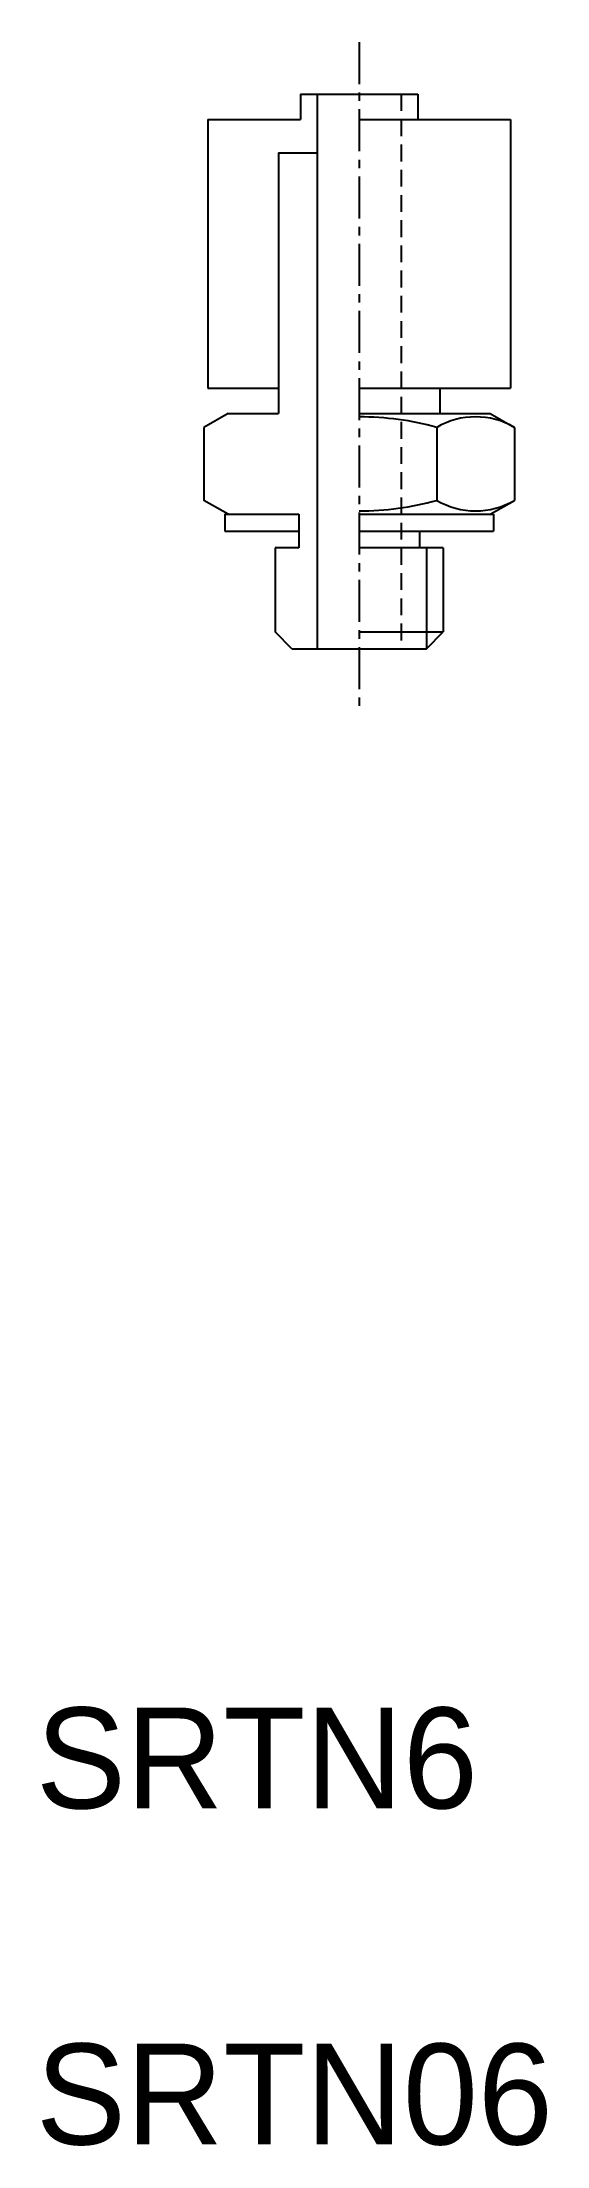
# Model space of a CAD drawing. Extents: x 0.2 to 15.2, y 0 to 62.5.
import ezdxf

# ---------------------------------------------------------------- set-up
doc = ezdxf.new("R2010")
doc.units = 0
doc.header["$MEASUREMENT"] = 0
doc.linetypes.add('CENTER', pattern=[2, 1.25, -0.25, 0.25, -0.25])
doc.linetypes.add('DASHED', pattern=[0.75, 0.5, -0.25])
doc.layers.get('0').update_dxf_attribs({"linetype": 'CONTINUOUS'})
doc.layers.add('CENTER', color=1, linetype='CENTER')

msp = doc.modelspace()

# ---------------------------------------------------------------- linework, layer by layer
for p, q in [((7.868801, 60.999999), (11.368801, 60.999999)), ((7.868801, 60.999999), (7.868801, 60.249999)), ((8.368801, 60.999999), (8.368801, 44.499999)), ((11.368801, 60.999999), (11.368801, 60.249999)), ((5.118801, 60.249999), (5.118801, 52.249999)), ((5.118801, 60.249999), (7.868801, 60.249999)), ((9.618801, 60.249999), (14.118801, 60.249999)), ((14.118801, 60.249999), (14.118801, 52.249999)), ((7.218801, 59.249999), (7.218801, 51.499999)), ((7.218801, 59.249999), (8.368801, 59.249999)), ((7.506301, 59.249999), (7.506301, 59.250099)), ((7.793801, 59.249999), (7.793901, 59.249999)), ((5.118801, 52.249999), (7.218801, 52.249999)), ((9.618801, 52.249999), (14.118801, 52.249999)), ((12.018801, 52.249999), (12.018801, 51.499999)), ((5.718803, 51.499997), (5, 51.084996)), ((5.718803, 51.499997), (7.218801, 51.499999)), ((9.618801, 51.499999), (13.518803, 51.500001)), ((13.518803, 51.500001), (14.237606, 51.085)), ((5, 51.084996), (5, 48.915004)), ((11.928204, 51.084996), (11.928204, 48.915)), ((14.237604, 51.084996), (14.237604, 48.915)), ((5.718798, 48.499992), (4.999994, 48.914993)), ((13.518799, 48.499988), (14.237601, 48.914989)), ((5.618801, 48.499999), (7.818801, 48.499999)), ((5.618801, 48.499999), (5.618801, 47.999999)), ((5.718801, 48.499999), (7.818801, 48.499999)), ((7.818801, 48.499999), (7.818801, 47.499999)), ((9.618801, 48.499999), (13.618801, 48.499999)), ((9.618801, 48.499999), (13.518801, 48.499999)), ((13.618801, 48.499999), (13.618801, 47.999999)), ((5.618801, 47.999999), (7.818801, 47.999999)), ((9.618801, 47.999999), (13.618801, 47.999999)), ((11.418801, 48), (11.418801, 47.499999)), ((7.118801, 47.499999), (7.118801, 44.999999)), ((7.818801, 47.499999), (7.118801, 47.499999)), ((12.118801, 47.499999), (9.618801, 47.499999)), ((12.118801, 47.499999), (12.118801, 44.999999)), ((7.618801, 44.499999), (7.118801, 44.999999)), ((7.618801, 44.499999), (11.618801, 44.499999)), ((9.618801, 44.999999), (12.118801, 44.999999)), ((11.618801, 44.499999), (12.118801, 44.999999))]:
    msp.add_line(p, q)
at = {"color": 3, "linetype": 'DASHED'}
msp.add_line((10.868801, 60.999999), (10.868801, 44.499999), dxfattribs=at)
at = {"color": 3}
msp.add_line((11.618801, 47.499999), (11.618801, 44.499999), dxfattribs=at)
for centre, radius, start, end in [((9.618805, 42.776914), 8.623084, 74.465637, 90.00002658), ((13.082903, 49.126103), 2.273895, 59.482056, 120.517784), ((9.618805, 57.223083), 8.623085, 269.99997342, 285.534332), ((13.082903, 50.873893), 2.273894, 239.482132, 300.517914)]:
    msp.add_arc(centre, radius, start, end)
at = {"layer": 'CENTER', "color": 1, "linetype": 'CENTER'}
msp.add_line((9.618801, 62.549713), (9.618801, 42.67595), dxfattribs=at)

# ---------------------------------------------------------------- texts
for s, p in [('SRTN6', (0, 10)), ('SRTN06', (0, 0))]:
    msp.add_text(s, height=3).set_placement(p)

doc.saveas('drawing.dxf')
